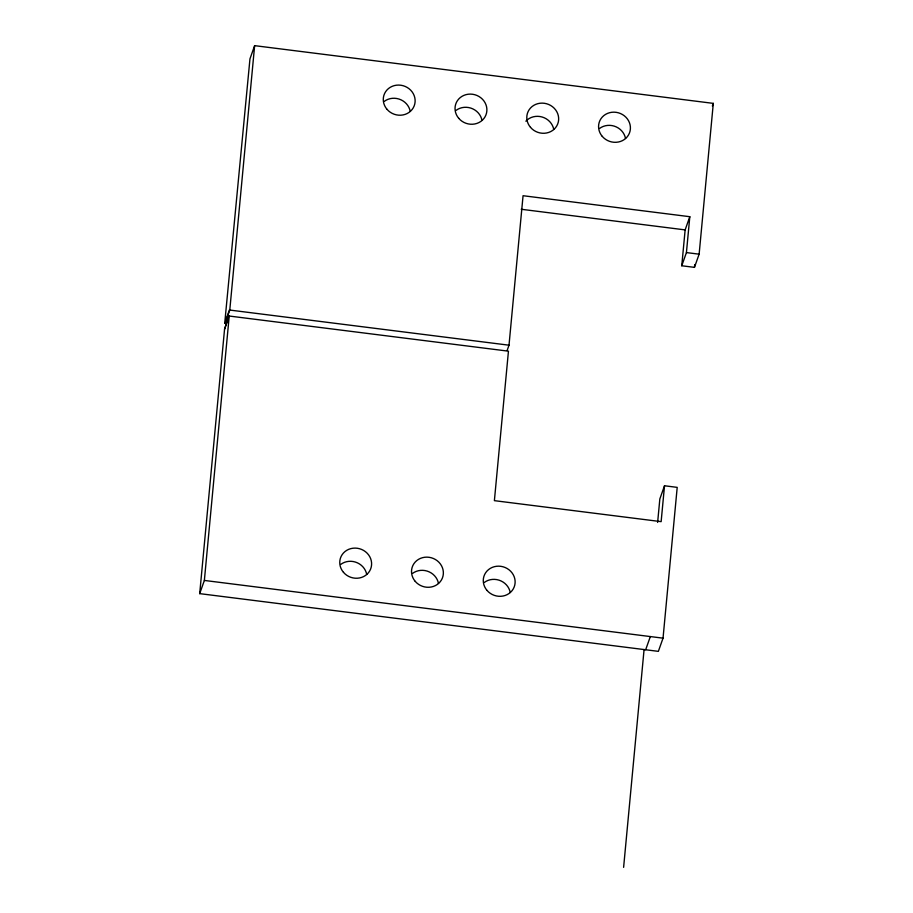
<?xml version="1.0" encoding="UTF-8"?>
<svg xmlns="http://www.w3.org/2000/svg" width="913" height="913" viewBox="0 0 913 913"><rect width="100%" height="100%" fill="white"/><g stroke="black" fill="none" stroke-linecap="round" stroke-linejoin="round"><path stroke-width="1.37" d="M199.696 593.633L224.552 329.228L229.22 316.035L204.364 580.44L199.696 593.633L658.364 651.357L663.032 638.164L677.206 487.371L664.516 485.762L659.837 498.955L657.634 522.419M509.009 345.194L229.391 310.009L224.724 323.202L249.968 58.843L254.636 45.65L713.304 103.374L699.13 254.179L694.462 267.361L681.76 265.763L685.138 229.893L689.806 216.701L523.058 195.713L509.009 345.194L507.137 350.478M254.636 45.65L229.779 310.055L225.112 323.248M623.613 867.35L644.076 649.554M664.516 485.762L661.138 521.643L494.39 500.655L508.45 351.174L228.832 315.989L224.552 329.228M681.76 265.763L686.428 252.581L689.806 216.701M694.462 267.361L694.725 264.542M712.368 106.011L713.304 103.374M645.662 649.759L650.341 636.566M521.209 209.26L685.138 229.893M686.428 252.581L699.13 254.179M204.364 580.44L663.032 638.164M599.59 128.448A16.046 14.95 19.5 0 1 625.519 138.491M456.066 110.382A16.046 14.95 19.5 0 1 481.996 120.425M384.305 101.354A16.046 14.95 19.5 0 1 410.234 111.397M484.301 582.46A16.046 14.95 19.5 0 1 510.23 592.503M412.539 573.421A16.046 14.95 19.5 0 1 438.468 583.464M525.865 121.189A16.046 14.95 19.5 0 1 542.196 117.024A16.046 14.95 19.5 0 1 553.757 129.463M340.777 564.394A16.046 14.95 19.5 0 1 366.706 574.437M602.272 136.391A16.046 14.95 19.5 0 0 629.456 133.036A16.046 14.95 19.5 0 0 611.744 112.288A16.046 14.95 19.5 0 0 602.272 136.391M530.51 127.364A16.046 14.95 19.5 0 0 557.695 124.008A16.046 14.95 19.5 0 0 539.982 103.249A16.046 14.95 19.5 0 0 530.51 127.364M415.232 581.376A16.046 14.95 19.5 0 0 442.406 578.009A16.046 14.95 19.5 0 0 424.693 557.261A16.046 14.95 19.5 0 0 415.232 581.376M386.986 109.298A16.046 14.95 19.5 0 0 414.171 105.942A16.046 14.95 19.5 0 0 396.459 85.194A16.046 14.95 19.5 0 0 386.986 109.298M486.994 590.403A16.046 14.95 19.5 0 0 514.167 587.048A16.046 14.95 19.5 0 0 496.455 566.288A16.046 14.95 19.5 0 0 486.994 590.403M458.748 118.336A16.046 14.95 19.5 0 0 485.933 114.97A16.046 14.95 19.5 0 0 468.221 94.222A16.046 14.95 19.5 0 0 458.748 118.336M343.471 572.337A16.046 14.95 19.5 0 0 370.644 568.982A16.046 14.95 19.5 0 0 352.932 548.222A16.046 14.95 19.5 0 0 343.471 572.337"/></g></svg>
